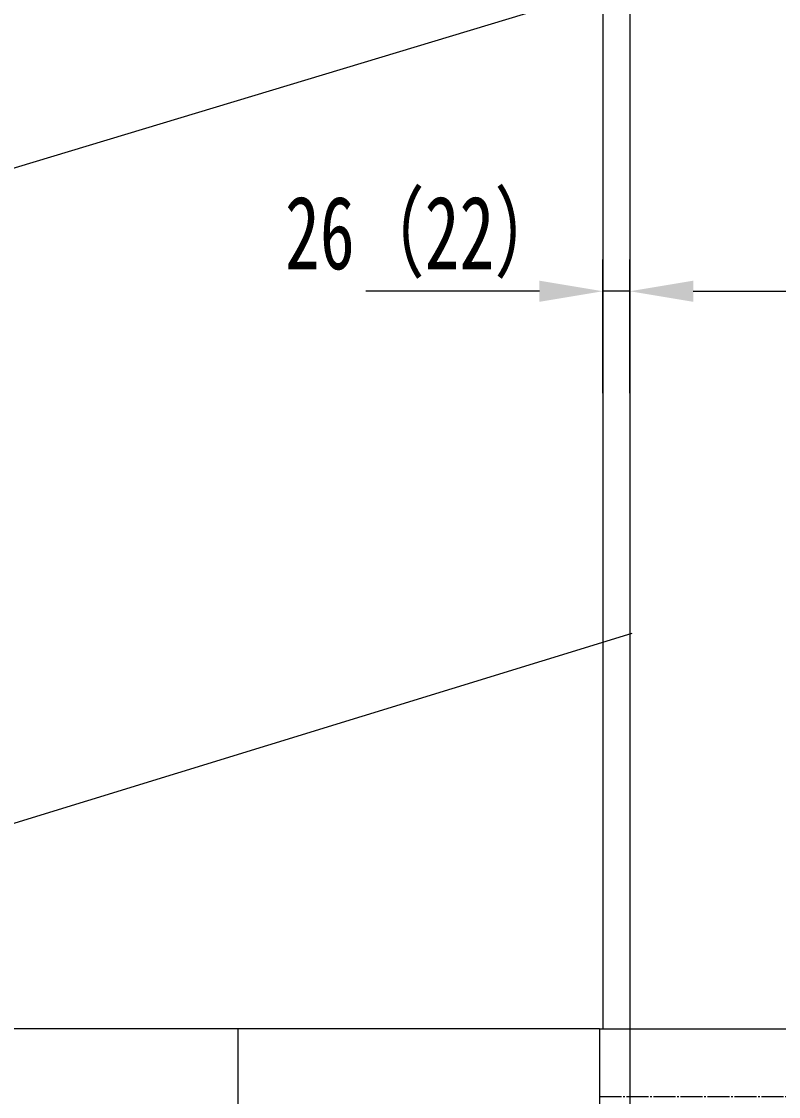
# Model space of a CAD drawing. Header units: millimetres. Extents: x 132745 to 150447, y -25377 to -12762.
# Drawn here: x 134456 to 134904, y -16225 to -15589 of the extents above; entities that cross this region are included whole.
import ezdxf

# ---------------------------------------------------------------- set-up
doc = ezdxf.new("R2010")
doc.units = ezdxf.units.MM
doc.linetypes.add('AD_LTYPE1 0 mm', pattern=[16, 13, -1, 1, -1])
doc.layers.get('0').update_dxf_attribs({"lineweight": 35})
doc.layers.add('cdr_dim', color=7, linetype='Continuous', lineweight=18)
doc.layers.add('尺寸线层', color=7, linetype='Continuous', lineweight=18)
doc.layers.add('cdr_dwg1', color=4, linetype='Continuous', lineweight=18, true_color=0x00ffff)
doc.layers.add('cdr_dwg3', color=1, linetype='AD_LTYPE1 0 mm', lineweight=18, true_color=0xff0000)
doc.styles.add('HZ', font='simfang.ttf', dxfattribs={"width": 0.7})
doc.styles.get("Standard").update_dxf_attribs({"font": 'simfang.ttf', "width": 0.7})
doc.dimstyles.new('ISO-25', dxfattribs={"dimtxt": 28.892355, "dimasz": 2.5, "dimexe": 1.25, "dimexo": 0.625, "dimtad": 1, "dimzin": 0, "dimtxsty": 'Standard', "dimblk1": 'CLOSED', "dimblk2": 'CLOSED', "dimcen": 0, "dimdle": 5, "dimadec": 0, "dimazin": 0, "dimtfac": 1, "dimtdec": 3, "dimtmove": 0, "dimatfit": 3, "dimldrblk": 'CLOSED', "dimfxl": 1, "dimtzin": 0, "dimarcsym": 0})

# ---------------------------------------------------------------- blocks, each defined once
blk = doc.blocks.new('*X2')
at = {"layer": '尺寸线层', "linetype": 'Continuous', "lineweight": 18}
for points in [[(134583.96, -16185.47), (134584.27, -16187.97), (134583.65, -16187.97)], [(134583.96, -17747.27), (134584.27, -17744.77), (134583.65, -17744.77)]]:
    blk.add_hatch(color=0, dxfattribs=at).paths.add_polyline_path(points, flags=0)
at = {"layer": '尺寸线层', "color": 0, "linetype": 'Continuous', "lineweight": 18}
for p, q in [((134797.28, -16185.47), (134582.71, -16185.47)), ((134583.96, -16185.47), (134583.96, -17747.27)), ((135708.54, -17747.27), (134582.71, -17747.27))]:
    blk.add_line(p, q, dxfattribs=at)
at = {"layer": '尺寸线层', "color": 0, "linetype": 'Continuous', "lineweight": 18, "insert": (134566.05, -16966.37), "char_height": 28.892, "width": 43.3385, "attachment_point": 5, "rotation": 90, "line_spacing_factor": 1.194679}
blk.add_mtext('1500', dxfattribs=at)
blk = doc.blocks.new('_CLOSED')
at = {"color": 0, "linetype": 'ByBlock', "lineweight": -2}
for p, q in [((-1, 0.166667), (0, 0)), ((-1, 0.166667), (-1, -0.166667)), ((0, 0), (-1, -0.166667)), ((0, 0), (-1, 0))]:
    blk.add_line(p, q, dxfattribs=at)

msp = doc.modelspace()

# ---------------------------------------------------------------- hatches: boundary and pattern name
at = {"layer": 'cdr_dim', "linetype": 'Continuous'}
for points in [[(134762.41, -15755.062), (134762.41, -15742.562), (134799.91, -15748.812)], [(134853.41, -15755.062), (134853.41, -15742.562), (134815.91, -15748.812)], [(134853.41, -15755.062), (134853.41, -15742.562), (134815.91, -15748.812)]]:
    msp.add_hatch(color=256, dxfattribs=at).paths.add_polyline_path(points, flags=0)

# ---------------------------------------------------------------- linework, layer by layer
for p, q in [((135355.592, -15402.83), (134037.22, -15801.075)), ((134799.91, -15809.221), (134799.91, -15730.062)), ((134815.91, -15809.221), (134815.91, -15730.062)), ((134815.91, -15809.221), (134815.91, -15730.062)), ((134762.41, -15748.812), (134659.66, -15748.812)), ((134815.91, -15748.812), (134799.91, -15748.812)), ((134853.41, -15748.812), (136778.41, -15748.812)), ((134853.41, -15748.812), (134890.91, -15748.812)), ((134817.174, -15951.308), (134037.22, -16191.242)), ((134624.459, -16185.471), (134332.396, -16185.471)), ((134797.91, -16185.471), (134332.396, -16185.471))]:
    msp.add_line(p, q, dxfattribs=at)
at = {"layer": 'cdr_dwg1', "linetype": 'Continuous'}
for p, q in [((134815.91, -14481.471), (134815.91, -16225.471)), ((134799.91, -14705.471), (134799.91, -16185.471)), ((134797.91, -16185.471), (136833.91, -16185.471)), ((134797.91, -16185.471), (134797.91, -16225.471))]:
    msp.add_line(p, q, dxfattribs=at)
for radius in [318, 300]:
    msp.add_arc((135115.91, -16225.471), radius, 180, 210, dxfattribs=at)
at = {"layer": 'cdr_dwg3', "linetype": 'AD_LTYPE1 0 mm'}
msp.add_line((134797.91, -16225.471), (136833.91, -16225.471), dxfattribs=at)

# ---------------------------------------------------------------- texts
at = {"layer": '尺寸线层', "linetype": 'Continuous', "lineweight": 18, "insert": (134694.476, -15716.937), "char_height": 43.3385, "width": 259.25504, "attachment_point": 5, "line_spacing_factor": 1.194679, "style": 'HZ'}
msp.add_mtext('26（22）', dxfattribs=at)

# ---------------------------------------------------------------- dimensions: what is measured, and where the dimension line sits
at = {"layer": '尺寸线层'}
dim = msp.add_linear_dim(base=(134583.962, -17747.266), p1=(134797.91, -16185.471), p2=(135709.168, -17747.266), angle=90, text='1500', dimstyle='ISO-25', override={"dimtolj": 1}, dxfattribs=at)
dim.commit()
dim.dimension.update_dxf_attribs({"geometry": '*X2', "text_midpoint": (134562.787, -16966.369)})

doc.saveas('drawing.dxf')
